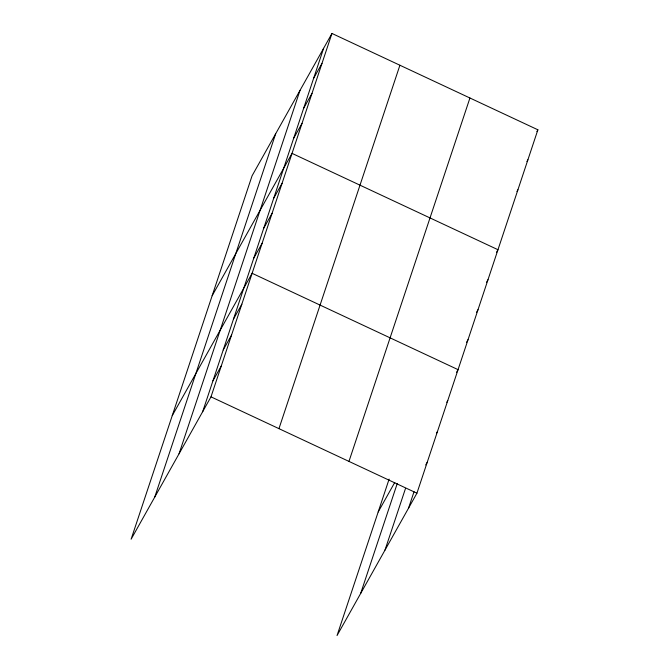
<?xml version="1.0" encoding="UTF-8"?>
<svg xmlns="http://www.w3.org/2000/svg" width="669" height="669" viewBox="0 0 669 669"><rect width="100%" height="100%" fill="white"/><g stroke="black" fill="none" stroke-linecap="round" stroke-linejoin="round"><path stroke-width="1" d="M154.723 497.134L275.678 133.733M179.049 453.791L300.005 90.382M202.657 411.719L323.612 48.319M331.958 33.45L252.071 175.796L131.116 539.206L210.994 396.851L331.958 33.45L537.884 129.794L416.929 493.204L337.042 635.55L389.115 479.113M278.956 428.645L399.911 65.244M348.967 461.409L469.931 98M360.65 593.478L397.277 483.436M384.976 550.135L405.539 488.362M408.583 508.064L414.044 491.656M313.636 78.298L321.973 63.43M303.651 108.278L311.997 93.409M293.674 138.257L302.02 123.389M212.157 295.723L292.035 153.377L497.97 249.721L496.498 252.347M273.721 198.216L282.059 183.356M263.737 228.204L272.082 213.336M253.76 258.184L262.106 243.315M172.242 415.641L252.121 273.295L458.056 369.648L456.584 372.265M233.498 319.054L241.844 304.186M223.22 349.946L231.558 335.077M212.934 380.828L221.28 365.968M536.906 131.55L537.884 129.794M526.921 161.53L527.908 159.782M516.945 191.51L517.923 189.762M486.514 282.326L487.994 279.701M476.537 312.306L478.009 309.68M466.561 342.285L468.032 339.66M378.169 511.994L394.743 482.458M446.792 402.286L447.77 400.53M436.506 433.169L437.493 431.421M425.735 464.938L427.207 462.312M210.994 396.851L416.929 493.204"/></g></svg>
